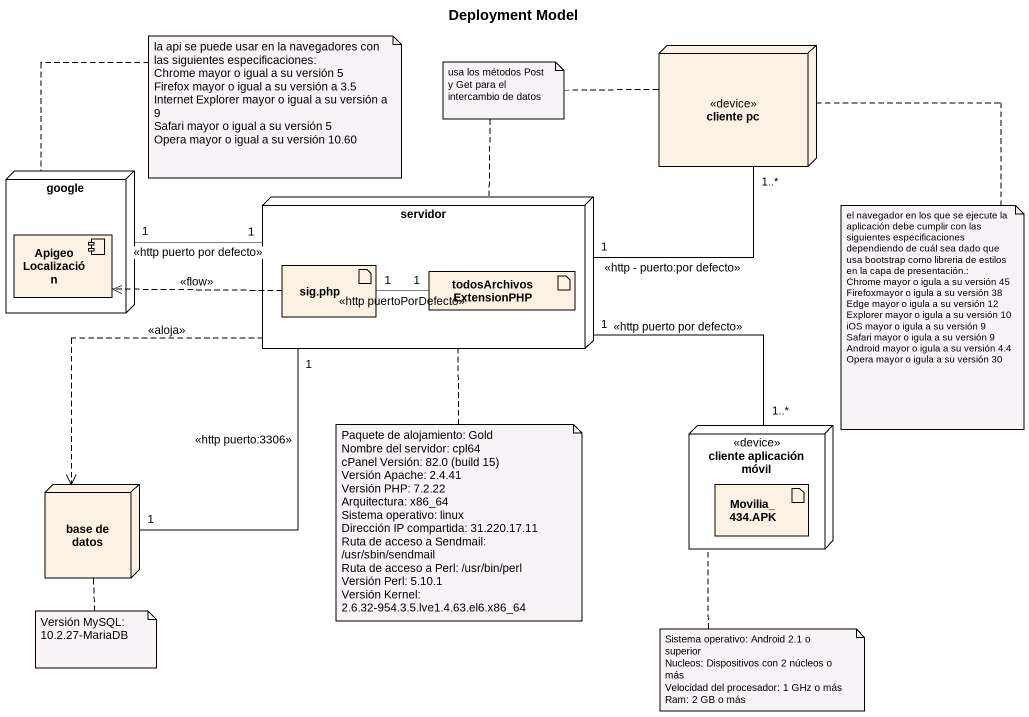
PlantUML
@startuml
title Deployment Model
node "cliente pc" as cliente_pc <<device>>
node google {
  component ApigeoLocalización
}
node servidor {
  artifact "sig.php" as sig_php
  artifact todosArchivosExtensionPHP
}
node "cliente aplicación móvil" as cliente_aplicación_móvil <<device>> {
  artifact "Movilia_434.APK" as Movilia_434_APK
}
node "base de datos" as base_de_datos
cliente_pc "1..*" -left- "1" servidor : <<http - puerto:por defecto>>
google "1" -right- "1" servidor : <<http puerto por defecto>>
servidor ..> base_de_datos : <<aloja>>
servidor "1" -- "1" base_de_datos : <<http puerto:3306>>
sig_php .left.> ApigeoLocalización : <<flow>>
todosArchivosExtensionPHP "1" -left- "1" sig_php : <<http puertoPorDefecto>>
cliente_aplicación_móvil "1..*" -up- "1" servidor : <<http puerto por defecto>>
note top of google
  la api se puede usar en la navegadores con las siguientes especificaciones:
  Chrome mayor o igual a su versión 5
  Firefox mayor o igual a su versión a 3.5
  Internet Explorer mayor o igual a su versión a 9
  Safari mayor o igual a su versión 5
  Opera mayor o igual a su versión 10.60
end note
note as N2
  usa los métodos Post y Get para el intercambio de datos
end note
N2 .. servidor
N2 .. cliente_pc
note bottom of cliente_pc
  el navegador en los que se ejecute la aplicación debe cumplir con las siguientes especificaciones dependiendo de cuál sea dado que usa bootstrap como libreria de estilos en la capa de presentación.:
  Chrome mayor o igula a su versión 45
  Firefoxmayor o igula a su versión 38
  Edge mayor o igula a su versión 12
  Explorer mayor o igula a su versión 10
  iOS mayor o igula a su versión 9
  Safari mayor o igula a su versión 9
  Android mayor o igula a su versión 4.4
  Opera mayor o igula a su versión 30
end note
note bottom of servidor
  Paquete de alojamiento: Gold
  Nombre del servidor: cpl64
  cPanel Versión: 82.0 (build 15)
  Versión Apache: 2.4.41
  Versión PHP: 7.2.22
  Arquitectura: x86_64
  Sistema operativo: linux
  Dirección IP compartida: 31.220.17.11
  Ruta de acceso a Sendmail: /usr/sbin/sendmail
  Ruta de acceso a Perl: /usr/bin/perl
  Versión Perl: 5.10.1
  Versión Kernel: 2.6.32-954.3.5.lve1.4.63.el6.x86_64
end note
note bottom of base_de_datos : Versión MySQL: 10.2.27-MariaDB
note bottom of cliente_aplicación_móvil
  Sistema operativo: Android 2.1 o superior
  Nucleos: Dispositivos con 2 núcleos o más
  Velocidad del procesador: 1 GHz o más
  Ram: 2 GB o más
end note
@enduml
